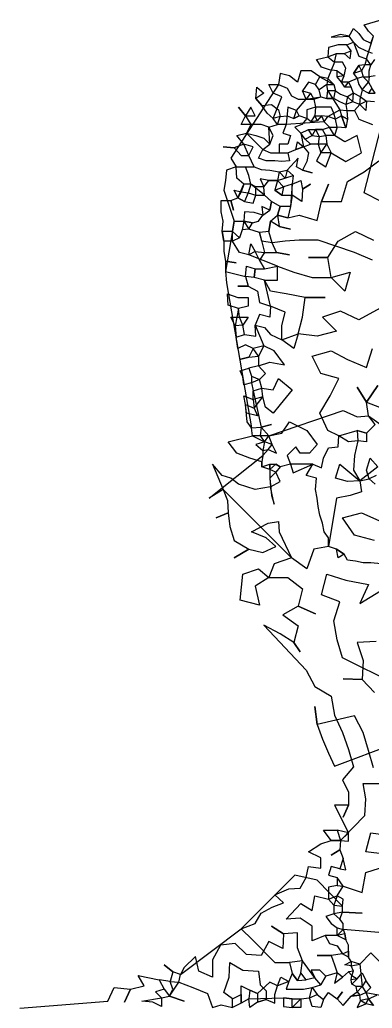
# Model space of a CAD drawing. Header units: metres. Extents: x 0 to 1205, y 0 to 1186.
# Drawn here: x 0 to 408, y 0 to 1143 of the extents above; entities that cross this region are included whole.
import ezdxf

# ---------------------------------------------------------------- set-up
doc = ezdxf.new("R2010")
doc.units = ezdxf.units.M
doc.layers.add('Draw', color=2, linetype='CONTINUOUS')
doc.layers.add('Skip', color=1, linetype='CONTINUOUS')

msp = doc.modelspace()

# ---------------------------------------------------------------- linework, layer by layer
at = {"layer": 'draw'}
for p, q in [((398, 1137), (418, 1143)), ((381, 1124), (386, 1133)), ((386, 1133), (392, 1127)), ((403, 1130), (398, 1137)), ((371, 1126), (360, 1123)), ((381, 1124), (371, 1126)), ((386, 1117), (381, 1124)), ((392, 1127), (397, 1120)), ((409, 1124), (403, 1130)), ((406, 1116), (409, 1124)), ((357, 1111), (356, 1100)), ((368, 1114), (357, 1111)), ((378, 1114), (368, 1114)), ((378, 1114), (386, 1117)), ((383, 1107), (378, 1114)), ((392, 1111), (386, 1117)), ((400, 1107), (392, 1111)), ((397, 1120), (406, 1116)), ((356, 1100), (366, 1104)), ((356, 1100), (364, 1094)), ((364, 1094), (366, 1104)), ((366, 1104), (375, 1104)), ((375, 1104), (383, 1107)), ((375, 1104), (382, 1098)), ((382, 1098), (383, 1107)), ((392, 1101), (401, 1098)), ((401, 1098), (399, 1091)), ((408, 1104), (400, 1107)), ((406, 1091), (401, 1098)), ((349, 1088), (343, 1097)), ((358, 1085), (349, 1088)), ((373, 1094), (364, 1094)), ((377, 1087), (373, 1094)), ((375, 1078), (377, 1087)), ((386, 1081), (392, 1090)), ((399, 1091), (392, 1090)), ((392, 1090), (395, 1084)), ((399, 1091), (395, 1084)), ((406, 1091), (399, 1091)), ((404, 1084), (406, 1091)), ((410, 1097), (406, 1091)), ((312, 1078), (301, 1081)), ((321, 1071), (312, 1078)), ((337, 1084), (325, 1084)), ((347, 1077), (337, 1084)), ((342, 1068), (347, 1077)), ((356, 1075), (347, 1077)), ((356, 1075), (355, 1068)), ((363, 1068), (356, 1075)), ((367, 1084), (358, 1085)), ((367, 1077), (367, 1084)), ((367, 1084), (375, 1078)), ((375, 1078), (367, 1077)), ((372, 1071), (367, 1077)), ((372, 1071), (375, 1078)), ((395, 1084), (386, 1081)), ((386, 1081), (390, 1075)), ((397, 1077), (390, 1075)), ((390, 1075), (392, 1068)), ((395, 1084), (397, 1077)), ((397, 1077), (404, 1077)), ((403, 1071), (397, 1077)), ((404, 1077), (403, 1071)), ((404, 1077), (404, 1084)), ((411, 1078), (404, 1077)), ((273, 1052), (274, 1065)), ((274, 1065), (282, 1058)), ((288, 1068), (299, 1068)), ((299, 1068), (309, 1064)), ((309, 1064), (314, 1055)), ((334, 1071), (327, 1061)), ((342, 1068), (334, 1071)), ((346, 1062), (342, 1068)), ((355, 1068), (346, 1062)), ((356, 1061), (355, 1068)), ((355, 1068), (363, 1068)), ((363, 1068), (365, 1061)), ((380, 1071), (372, 1071)), ((376, 1065), (372, 1071)), ((376, 1065), (380, 1071)), ((383, 1065), (376, 1065)), ((380, 1071), (383, 1065)), ((386, 1058), (383, 1065)), ((392, 1068), (396, 1062)), ((403, 1071), (407, 1064)), ((407, 1064), (403, 1058)), ((411, 1058), (407, 1064)), ((282, 1058), (273, 1052)), ((280, 1044), (273, 1052)), ((303, 1054), (293, 1058)), ((314, 1055), (322, 1051)), ((327, 1061), (336, 1058)), ((331, 1051), (327, 1061)), ((336, 1058), (331, 1051)), ((336, 1058), (340, 1051)), ((340, 1051), (348, 1054)), ((348, 1054), (346, 1062)), ((348, 1054), (355, 1052)), ((355, 1052), (356, 1061)), ((355, 1052), (363, 1052)), ((365, 1061), (356, 1061)), ((363, 1052), (365, 1061)), ((370, 1048), (363, 1052)), ((365, 1061), (371, 1057)), ((371, 1057), (379, 1054)), ((386, 1058), (379, 1054)), ((379, 1054), (385, 1048)), ((385, 1048), (386, 1058)), ((394, 1054), (386, 1058)), ((393, 1045), (394, 1054)), ((396, 1062), (394, 1054)), ((394, 1054), (401, 1049)), ((403, 1058), (396, 1062)), ((403, 1058), (411, 1058)), ((261, 1032), (253, 1042)), ((267, 1042), (261, 1032)), ((272, 1032), (267, 1042)), ((280, 1044), (291, 1045)), ((286, 1035), (280, 1044)), ((291, 1045), (299, 1039)), ((310, 1042), (308, 1022)), ((320, 1038), (310, 1042)), ((322, 1051), (340, 1051)), ((342, 1042), (332, 1039)), ((340, 1051), (342, 1042)), ((360, 1042), (342, 1042)), ((363, 1035), (360, 1042)), ((377, 1045), (370, 1048)), ((385, 1048), (377, 1045)), ((377, 1045), (378, 1038)), ((393, 1045), (385, 1048)), ((387, 1038), (393, 1045)), ((401, 1049), (393, 1045)), ((400, 1038), (393, 1045)), ((401, 1049), (400, 1038)), ((410, 1048), (401, 1049)), ((256, 1022), (261, 1032)), ((261, 1032), (272, 1032)), ((293, 1029), (286, 1035)), ((301, 1031), (293, 1029)), ((298, 1022), (293, 1029)), ((298, 1022), (301, 1031)), ((299, 1039), (301, 1031)), ((301, 1031), (309, 1032)), ((309, 1032), (317, 1029)), ((317, 1029), (320, 1038)), ((323, 1032), (317, 1029)), ((323, 1032), (320, 1038)), ((332, 1029), (326, 1022)), ((332, 1039), (332, 1029)), ((337, 1025), (332, 1029)), ((337, 1025), (341, 1032)), ((341, 1032), (344, 1026)), ((341, 1032), (349, 1032)), ((349, 1032), (344, 1026)), ((356, 1031), (349, 1032)), ((349, 1032), (352, 1025)), ((352, 1025), (356, 1031)), ((356, 1031), (370, 1039)), ((365, 1028), (363, 1035)), ((372, 1032), (365, 1028)), ((370, 1039), (372, 1032)), ((370, 1039), (378, 1038)), ((372, 1032), (379, 1028)), ((372, 1032), (377, 1018)), ((378, 1038), (387, 1038)), ((378, 1038), (379, 1028)), ((387, 1038), (392, 1028)), ((279, 1022), (256, 1022)), ((267, 1022), (262, 1012)), ((288, 1019), (279, 1022)), ((288, 1019), (298, 1022)), ((293, 1009), (288, 1019)), ((308, 1022), (298, 1022)), ((308, 1022), (304, 1012)), ((326, 1022), (318, 1019)), ((318, 1019), (325, 1012)), ((344, 1026), (337, 1025)), ((350, 1016), (358, 1019)), ((358, 1019), (352, 1025)), ((358, 1019), (367, 1019)), ((367, 1019), (364, 1009)), ((367, 1019), (365, 1028)), ((377, 1018), (367, 1019)), ((379, 1028), (377, 1018)), ((392, 1028), (408, 1022)), ((251, 1009), (262, 1012)), ((259, 999), (251, 1009)), ((262, 1012), (273, 1009)), ((273, 1009), (282, 1006)), ((282, 1006), (289, 999)), ((289, 999), (293, 1009)), ((304, 1012), (313, 1009)), ((313, 1009), (310, 999)), ((325, 1012), (334, 1016)), ((330, 1005), (325, 1012)), ((330, 1005), (338, 1009)), ((334, 1016), (350, 1016)), ((338, 1009), (334, 1016)), ((342, 1016), (338, 1009)), ((338, 1009), (346, 1008)), ((342, 1016), (346, 1008)), ((346, 1008), (345, 999)), ((346, 1008), (354, 1009)), ((354, 1009), (350, 1016)), ((364, 1009), (354, 1009)), ((354, 1009), (355, 999)), ((376, 1002), (364, 1009)), ((390, 1009), (376, 1002)), ((248, 995), (235, 996)), ((259, 999), (248, 995)), ((248, 995), (256, 986)), ((270, 996), (259, 999)), ((265, 986), (270, 996)), ((281, 993), (289, 999)), ((310, 999), (300, 999)), ((300, 999), (300, 989)), ((319, 993), (321, 1002)), ((328, 996), (319, 993)), ((321, 1002), (328, 996)), ((328, 996), (336, 999)), ((328, 996), (334, 989)), ((336, 999), (330, 1005)), ((355, 999), (336, 999)), ((345, 999), (348, 989)), ((355, 999), (360, 989)), ((244, 983), (250, 973)), ((256, 986), (265, 986)), ((285, 980), (276, 983)), ((281, 993), (290, 989)), ((290, 989), (310, 989)), ((310, 989), (319, 993)), ((310, 989), (312, 980)), ((320, 973), (322, 983)), ((334, 989), (332, 979)), ((348, 989), (343, 980)), ((360, 989), (348, 989)), ((360, 989), (377, 979)), ((377, 979), (395, 989)), ((250, 973), (239, 969)), ((251, 960), (250, 973)), ((250, 973), (271, 973)), ((265, 963), (261, 973)), ((271, 973), (279, 970)), ((295, 980), (285, 980)), ((303, 979), (295, 980)), ((312, 980), (303, 979)), ((327, 969), (320, 973)), ((332, 979), (327, 969)), ((343, 980), (354, 973)), ((398, 967), (415, 980)), ((267, 953), (265, 963)), ((279, 970), (289, 969)), ((289, 969), (300, 967)), ((300, 967), (298, 957)), ((298, 957), (316, 963)), ((300, 967), (309, 969)), ((307, 960), (300, 967)), ((309, 969), (307, 960)), ((309, 969), (316, 963)), ((316, 963), (315, 953)), ((327, 969), (338, 966)), ((379, 956), (398, 967)), ((238, 957), (236, 946)), ((259, 953), (251, 960)), ((259, 953), (256, 944)), ((267, 953), (259, 953)), ((267, 953), (264, 943)), ((273, 950), (267, 953)), ((273, 940), (273, 950)), ((282, 950), (273, 950)), ((288, 957), (278, 959)), ((278, 959), (282, 950)), ((282, 950), (288, 957)), ((283, 940), (282, 950)), ((298, 957), (288, 957)), ((298, 957), (295, 946)), ((295, 946), (305, 950)), ((305, 950), (298, 957)), ((305, 950), (303, 940)), ((315, 953), (305, 950)), ((315, 953), (325, 957)), ((315, 940), (315, 953)), ((325, 957), (327, 947)), ((327, 947), (336, 953)), ((349, 933), (357, 953)), ((252, 937), (248, 946)), ((248, 946), (256, 944)), ((256, 944), (252, 937)), ((256, 944), (264, 943)), ((264, 943), (260, 933)), ((264, 943), (273, 940)), ((270, 931), (273, 940)), ((273, 940), (283, 940)), ((291, 933), (283, 940)), ((303, 940), (295, 946)), ((303, 940), (315, 940)), ((315, 940), (313, 927)), ((326, 933), (315, 940)), ((327, 947), (326, 933)), ((418, 933), (398, 943)), ((233, 921), (233, 934)), ((233, 934), (244, 934)), ((244, 934), (252, 937)), ((244, 934), (247, 923)), ((252, 937), (260, 933)), ((260, 933), (270, 931)), ((289, 923), (280, 927)), ((280, 927), (281, 917)), ((291, 933), (289, 923)), ((301, 927), (291, 933)), ((298, 917), (301, 927)), ((313, 927), (301, 927)), ((313, 927), (310, 914)), ((349, 933), (372, 933)), ((235, 910), (233, 921)), ((260, 921), (259, 910)), ((271, 920), (260, 921)), ((281, 917), (271, 920)), ((276, 910), (281, 917)), ((281, 917), (289, 923)), ((290, 910), (298, 917)), ((298, 917), (310, 914)), ((298, 917), (300, 904)), ((310, 914), (323, 917)), ((323, 917), (344, 911)), ((234, 898), (235, 910)), ((246, 898), (248, 910)), ((248, 910), (259, 910)), ((259, 910), (257, 900)), ((259, 910), (265, 901)), ((259, 910), (269, 908)), ((265, 901), (269, 908)), ((269, 908), (276, 910)), ((288, 898), (290, 910)), ((300, 904), (290, 910)), ((300, 904), (313, 901)), ((236, 887), (234, 898)), ((246, 898), (234, 898)), ((254, 891), (246, 898)), ((246, 887), (246, 898)), ((257, 900), (254, 891)), ((265, 901), (257, 900)), ((277, 897), (265, 901)), ((288, 898), (277, 897)), ((280, 887), (277, 897)), ((368, 887), (388, 898)), ((246, 887), (236, 887)), ((236, 887), (236, 875)), ((254, 891), (246, 887)), ((265, 871), (267, 884)), ((267, 884), (272, 875)), ((292, 885), (280, 887)), ((307, 887), (292, 885)), ((297, 874), (292, 885)), ((323, 888), (307, 887)), ((345, 888), (323, 888)), ((356, 868), (368, 887)), ((236, 875), (238, 864)), ((265, 871), (254, 874)), ((272, 875), (265, 871)), ((277, 865), (272, 875)), ((272, 875), (283, 874)), ((283, 874), (277, 865)), ((283, 874), (297, 874)), ((297, 874), (312, 871)), ((408, 865), (387, 874)), ((238, 864), (250, 862)), ((238, 864), (238, 852)), ((261, 846), (262, 858)), ((262, 858), (272, 855)), ((283, 855), (277, 865)), ((283, 855), (298, 858)), ((298, 858), (317, 851)), ((356, 868), (334, 868)), ((238, 852), (250, 849)), ((238, 852), (239, 839)), ((250, 849), (261, 846)), ((271, 845), (261, 846)), ((261, 846), (264, 835)), ((272, 855), (271, 845)), ((272, 855), (283, 855)), ((317, 851), (338, 845)), ((360, 845), (382, 851)), ((264, 835), (252, 835)), ((264, 835), (275, 829)), ((283, 842), (271, 845)), ((290, 829), (283, 842)), ((283, 842), (298, 842)), ((338, 845), (360, 845)), ((376, 829), (360, 845)), ((241, 813), (240, 826)), ((240, 826), (252, 822)), ((275, 829), (277, 816)), ((308, 826), (290, 829)), ((330, 822), (308, 826)), ((253, 809), (241, 813)), ((252, 822), (264, 822)), ((264, 812), (253, 809)), ((264, 822), (264, 812)), ((277, 816), (290, 812)), ((290, 812), (289, 799)), ((330, 822), (353, 822)), ((254, 799), (253, 809)), ((277, 802), (272, 790)), ((289, 799), (277, 802)), ((303, 789), (307, 805)), ((371, 806), (350, 799)), ((392, 796), (371, 806)), ((249, 789), (244, 799)), ((244, 799), (264, 799)), ((258, 790), (249, 789)), ((249, 789), (250, 776)), ((258, 790), (254, 799)), ((264, 799), (258, 790)), ((260, 779), (258, 790)), ((273, 777), (272, 790)), ((272, 790), (283, 787)), ((303, 773), (303, 789)), ((322, 780), (327, 799)), ((350, 799), (366, 783)), ((250, 776), (260, 779)), ((260, 779), (273, 777)), ((283, 787), (290, 779)), ((290, 779), (303, 773)), ((322, 780), (317, 763)), ((344, 777), (322, 780)), ((252, 763), (250, 776)), ((261, 767), (252, 763)), ((270, 763), (261, 767)), ((282, 766), (270, 763)), ((282, 766), (276, 754)), ((294, 760), (282, 766)), ((317, 763), (303, 773)), ((270, 763), (265, 753)), ((276, 754), (270, 763)), ((360, 760), (379, 750)), ((401, 741), (408, 763)), ((265, 753), (254, 750)), ((265, 753), (276, 754)), ((276, 743), (265, 740)), ((276, 754), (276, 743)), ((276, 743), (289, 747)), ((284, 734), (276, 743)), ((289, 747), (306, 744)), ((348, 734), (338, 754)), ((255, 737), (265, 740)), ((258, 730), (255, 737)), ((265, 740), (268, 731)), ((277, 727), (284, 734)), ((369, 728), (348, 734)), ((259, 721), (258, 730)), ((268, 723), (259, 721)), ((268, 731), (268, 723)), ((268, 731), (277, 727)), ((277, 727), (268, 723)), ((268, 723), (270, 714)), ((293, 715), (299, 728)), ((299, 728), (315, 715)), ((359, 708), (369, 728)), ((270, 714), (280, 717)), ((270, 704), (270, 714)), ((280, 717), (293, 715)), ((281, 707), (280, 717)), ((401, 701), (390, 718)), ((401, 701), (414, 720)), ((261, 698), (259, 708)), ((259, 708), (270, 704)), ((263, 678), (261, 698)), ((261, 698), (271, 694)), ((281, 707), (270, 704)), ((270, 704), (271, 694)), ((284, 695), (281, 707)), ((301, 698), (293, 688)), ((403, 685), (401, 701)), ((401, 701), (416, 695)), ((275, 685), (262, 688)), ((271, 694), (275, 685)), ((293, 688), (284, 695)), ((356, 668), (347, 688)), ((374, 691), (390, 684)), ((268, 671), (263, 678)), ((279, 672), (291, 675)), ((303, 665), (312, 678)), ((390, 684), (403, 685)), ((411, 675), (401, 665)), ((411, 675), (403, 685)), ((268, 671), (279, 672)), ((269, 662), (268, 671)), ((279, 672), (278, 662)), ((288, 662), (303, 665)), ((332, 668), (344, 652)), ((369, 662), (356, 668)), ((390, 668), (401, 665)), ((390, 668), (391, 656)), ((401, 665), (401, 655)), ((251, 642), (241, 655)), ((288, 662), (269, 662)), ((283, 655), (273, 652)), ((273, 652), (281, 645)), ((278, 662), (283, 655)), ((283, 655), (281, 645)), ((283, 655), (288, 662)), ((292, 652), (283, 655)), ((287, 646), (292, 652)), ((292, 652), (288, 662)), ((297, 642), (292, 652)), ((344, 652), (335, 642)), ((368, 649), (369, 662)), ((380, 655), (369, 662)), ((391, 656), (380, 655)), ((401, 655), (391, 656)), ((266, 636), (251, 642)), ((281, 639), (287, 646)), ((281, 645), (287, 646)), ((281, 645), (281, 639)), ((287, 646), (297, 642)), ((319, 649), (309, 639)), ((324, 642), (319, 649)), ((335, 642), (324, 642)), ((351, 636), (357, 648)), ((357, 648), (368, 649)), ((234, 616), (223, 629)), ((280, 632), (266, 636)), ((281, 639), (280, 632)), ((280, 626), (280, 632)), ((280, 626), (289, 629)), ((289, 629), (296, 629)), ((296, 629), (289, 623)), ((289, 629), (289, 613)), ((296, 629), (301, 626)), ((313, 629), (301, 626)), ((309, 639), (313, 629)), ((339, 629), (313, 629)), ((313, 629), (316, 619)), ((339, 629), (349, 625)), ((349, 625), (351, 636)), ((365, 613), (370, 629)), ((387, 639), (386, 622)), ((401, 622), (405, 636)), ((405, 636), (414, 626)), ((289, 623), (280, 626)), ((296, 620), (289, 623)), ((296, 620), (289, 613)), ((301, 626), (296, 620)), ((386, 622), (393, 610)), ((404, 612), (401, 622)), ((244, 613), (234, 616)), ((253, 606), (244, 613)), ((289, 613), (291, 593)), ((290, 603), (301, 609)), ((343, 613), (331, 616)), ((342, 600), (343, 613)), ((379, 609), (365, 613)), ((393, 610), (379, 609)), ((393, 610), (404, 612)), ((393, 610), (395, 597)), ((412, 616), (404, 612)), ((404, 612), (411, 606)), ((235, 600), (219, 590)), ((235, 600), (240, 587)), ((290, 603), (272, 600)), ((344, 590), (342, 600)), ((395, 597), (382, 593)), ((240, 587), (241, 573)), ((291, 593), (294, 583)), ((345, 580), (344, 590)), ((382, 593), (366, 590)), ((241, 573), (227, 567)), ((241, 573), (243, 557)), ((347, 570), (345, 580)), ((373, 567), (395, 573)), ((395, 573), (415, 564)), ((287, 561), (299, 563)), ((299, 563), (300, 551)), ((350, 561), (347, 570)), ((352, 551), (350, 561)), ((243, 557), (248, 541)), ((285, 544), (268, 551)), ((357, 544), (352, 551)), ((296, 534), (285, 544)), ((357, 534), (357, 544)), ((410, 541), (387, 547)), ((265, 531), (248, 521)), ((265, 531), (281, 527)), ((357, 534), (340, 531)), ((366, 531), (357, 534)), ((368, 521), (366, 531)), ((366, 531), (375, 525)), ((314, 521), (294, 514)), ((332, 508), (314, 521)), ((375, 525), (368, 521)), ((379, 518), (375, 525)), ((388, 517), (379, 518)), ((397, 515), (388, 517)), ((406, 515), (397, 515)), ((446, 511), (406, 515)), ((258, 502), (276, 508)), ((276, 508), (288, 498)), ((294, 514), (288, 498)), ((288, 498), (272, 488)), ((310, 498), (327, 485)), ((355, 502), (377, 495)), ((272, 488), (277, 466)), ((327, 485), (322, 465)), ((403, 490), (393, 468)), ((277, 466), (255, 472)), ((370, 470), (349, 478)), ((322, 465), (304, 455)), ((322, 465), (342, 456)), ((367, 426), (363, 448)), ((301, 433), (282, 443)), ((322, 442), (317, 423)), ((317, 423), (301, 433)), ((317, 423), (324, 412)), ((373, 405), (367, 426)), ((412, 424), (390, 423)), ((397, 402), (396, 380)), ((331, 391), (341, 372)), ((396, 380), (374, 381)), ((396, 380), (410, 365)), ((341, 372), (360, 361)), ((344, 328), (341, 349)), ((364, 339), (373, 319)), ((397, 319), (387, 338)), ((344, 328), (350, 311)), ((350, 311), (357, 295)), ((373, 319), (380, 299)), ((380, 299), (386, 279)), ((409, 278), (403, 298)), ((357, 295), (364, 280)), ((386, 279), (373, 264)), ((373, 264), (380, 250)), ((400, 242), (397, 260)), ((397, 260), (416, 260)), ((380, 250), (380, 235)), ((399, 223), (400, 242)), ((380, 235), (364, 235)), ((380, 235), (374, 221)), ((360, 194), (351, 206)), ((351, 206), (367, 206)), ((367, 206), (371, 194)), ((380, 203), (367, 206)), ((380, 203), (371, 194)), ((380, 193), (380, 203)), ((406, 203), (426, 200)), ((348, 190), (360, 194)), ((371, 194), (360, 194)), ((370, 183), (360, 177)), ((371, 194), (370, 183)), ((370, 183), (374, 173)), ((371, 194), (380, 193)), ((348, 174), (334, 181)), ((348, 162), (348, 174)), ((374, 173), (370, 161)), ((377, 160), (374, 173)), ((422, 178), (400, 181)), ((331, 151), (334, 164)), ((360, 164), (357, 154)), ((370, 161), (360, 164)), ((370, 161), (377, 160)), ((400, 157), (416, 162)), ((344, 148), (318, 154)), ((357, 154), (367, 151)), ((367, 151), (367, 142)), ((374, 141), (367, 151)), ((311, 138), (324, 139)), ((367, 142), (357, 140)), ((367, 142), (374, 141)), ((367, 130), (374, 141)), ((374, 141), (396, 134)), ((305, 122), (295, 131)), ((341, 130), (357, 126)), ((357, 126), (367, 130)), ((357, 126), (363, 119)), ((374, 126), (367, 130)), ((373, 118), (374, 126)), ((292, 117), (305, 122)), ((325, 121), (338, 113)), ((363, 119), (363, 109)), ((363, 119), (373, 118)), ((373, 111), (373, 118)), ((272, 98), (279, 110)), ((324, 104), (308, 103)), ((338, 95), (324, 104)), ((363, 109), (354, 106)), ((354, 106), (360, 98)), ((373, 111), (363, 109)), ((363, 109), (370, 103)), ((370, 103), (373, 111)), ((374, 98), (370, 103)), ((373, 111), (396, 110)), ((256, 92), (272, 98)), ((256, 92), (269, 79)), ((305, 86), (291, 95)), ((360, 98), (367, 93)), ((367, 93), (374, 91)), ((367, 84), (367, 93)), ((374, 91), (374, 98)), ((305, 86), (304, 69)), ((321, 87), (305, 86)), ((353, 84), (338, 78)), ((367, 84), (353, 84)), ((353, 84), (358, 75)), ((374, 91), (367, 84)), ((376, 86), (367, 84)), ((377, 79), (367, 84)), ((374, 91), (376, 86)), ((376, 86), (377, 79)), ((232, 73), (223, 56)), ((249, 75), (232, 73)), ((304, 69), (288, 77)), ((327, 55), (321, 70)), ((358, 75), (367, 72)), ((367, 72), (373, 63)), ((380, 73), (377, 79)), ((380, 59), (380, 73)), ((207, 43), (203, 60)), ((279, 61), (262, 62)), ((360, 61), (344, 61)), ((360, 61), (364, 50)), ((373, 63), (380, 66)), ((380, 59), (373, 63)), ((383, 54), (380, 59)), ((406, 64), (393, 51)), ((177, 42), (167, 50)), ((190, 47), (186, 39)), ((242, 36), (243, 53)), ((243, 53), (258, 44)), ((295, 53), (312, 53)), ((327, 55), (312, 53)), ((312, 53), (315, 40)), ((325, 41), (327, 55)), ((364, 50), (367, 41)), ((376, 50), (383, 54)), ((383, 49), (376, 50)), ((393, 51), (383, 54)), ((383, 54), (383, 49)), ((383, 49), (393, 51)), ((386, 43), (383, 49)), ((144, 26), (137, 38)), ((177, 42), (174, 31)), ((186, 39), (177, 42)), ((184, 30), (186, 39)), ((223, 36), (207, 43)), ((276, 43), (278, 27)), ((298, 26), (302, 36)), ((302, 36), (311, 31)), ((315, 40), (311, 31)), ((315, 40), (321, 32)), ((325, 41), (321, 32)), ((331, 33), (325, 41)), ((341, 35), (331, 33)), ((347, 44), (337, 44)), ((337, 44), (341, 35)), ((348, 27), (341, 35)), ((354, 37), (347, 44)), ((348, 27), (354, 37)), ((367, 41), (364, 29)), ((364, 29), (373, 36)), ((373, 36), (367, 41)), ((373, 36), (380, 42)), ((386, 43), (380, 42)), ((380, 42), (384, 38)), ((383, 33), (384, 38)), ((384, 38), (386, 43)), ((384, 38), (390, 34)), ((390, 34), (396, 41)), ((396, 41), (400, 32)), ((102, 8), (109, 24)), ((128, 22), (144, 26)), ((161, 33), (167, 22)), ((174, 31), (161, 33)), ((177, 22), (174, 31)), ((174, 31), (184, 30)), ((184, 30), (200, 24)), ((256, 6), (256, 26)), ((256, 26), (266, 21)), ((278, 27), (285, 20)), ((298, 26), (289, 30)), ((295, 16), (298, 26)), ((311, 31), (308, 22)), ((321, 32), (331, 33)), ((328, 22), (338, 24)), ((338, 24), (348, 27)), ((338, 24), (344, 16)), ((390, 34), (383, 33)), ((384, 28), (383, 33)), ((384, 28), (390, 34)), ((389, 25), (384, 28)), ((390, 19), (389, 25)), ((396, 25), (389, 25)), ((396, 25), (390, 19)), ((400, 32), (396, 25)), ((396, 25), (400, 18)), ((406, 24), (400, 32)), ((400, 18), (406, 24)), ((128, 22), (121, 7)), ((167, 22), (157, 19)), ((157, 19), (164, 12)), ((164, 12), (173, 14)), ((164, 12), (164, 2)), ((167, 22), (173, 14)), ((173, 14), (177, 22)), ((173, 14), (190, 8)), ((217, 17), (223, 1)), ((246, 11), (236, 18)), ((246, 11), (256, 16)), ((266, 21), (265, 11)), ((275, 17), (266, 21)), ((275, 17), (275, 7)), ((285, 20), (285, 10)), ((295, 6), (295, 16)), ((305, 12), (305, 2)), ((315, 11), (305, 12)), ((308, 22), (328, 22)), ((325, 11), (335, 12)), ((335, 12), (344, 16)), ((338, 2), (335, 12)), ((344, 16), (351, 10)), ((351, 10), (357, 18)), ((357, 18), (367, 11)), ((367, 11), (373, 19)), ((374, 3), (383, 14)), ((383, 14), (390, 19)), ((393, 15), (383, 14)), ((390, 19), (393, 15)), ((393, 15), (400, 18)), ((394, 9), (393, 15)), ((400, 18), (403, 11)), ((403, 11), (413, 15)), ((154, 7), (141, 8)), ((164, 2), (154, 7)), ((223, 1), (233, 4)), ((233, 4), (246, 1)), ((246, 1), (246, 11)), ((256, 6), (246, 1)), ((265, 11), (256, 6)), ((266, 1), (265, 11)), ((275, 7), (266, 1)), ((275, 7), (285, 10)), ((285, 10), (295, 6)), ((305, 2), (315, 1)), ((315, 1), (315, 11)), ((315, 11), (325, 11)), ((325, 1), (315, 1)), ((325, 11), (325, 1)), ((348, 1), (338, 2)), ((351, 10), (348, 1)), ((367, 11), (374, 3)), ((394, 9), (390, 1)), ((390, 1), (400, 5)), ((403, 11), (394, 9)), ((400, 5), (394, 9)), ((400, 5), (403, 11)), ((409, 3), (400, 5)), ((403, 11), (409, 3))]:
    msp.add_line(p, q, dxfattribs=at)
at = {"layer": 'skip'}
for p, q in [((360, 1123), (381, 1124)), ((401, 1098), (409, 1124)), ((383, 1107), (378, 1114)), ((386, 1117), (392, 1101)), ((343, 1097), (356, 1100)), ((366, 1104), (375, 1104)), ((364, 1094), (356, 1075)), ((392, 1090), (386, 1081)), ((301, 1081), (299, 1068)), ((325, 1084), (321, 1071)), ((347, 1077), (363, 1068)), ((367, 1077), (367, 1084)), ((390, 1075), (380, 1071)), ((299, 1068), (244, 983)), ((293, 1058), (288, 1068)), ((346, 1062), (342, 1068)), ((383, 1065), (376, 1065)), ((396, 1062), (403, 1071)), ((407, 1064), (403, 1058)), ((273, 1052), (280, 1044)), ((293, 1029), (303, 1054)), ((327, 1061), (336, 1058)), ((331, 1051), (348, 1054)), ((363, 1052), (355, 1052)), ((356, 1061), (370, 1039)), ((379, 1054), (377, 1045)), ((398, 943), (427, 1055)), ((253, 1042), (261, 1032)), ((320, 1038), (331, 1051)), ((342, 1042), (341, 1032)), ((393, 1045), (387, 1038)), ((261, 1032), (267, 1022)), ((317, 1029), (323, 1032)), ((332, 1029), (323, 1032)), ((365, 1028), (356, 1031)), ((379, 1028), (372, 1032)), ((377, 1018), (372, 1032)), ((289, 999), (288, 1019)), ((352, 1025), (308, 1022)), ((344, 1026), (337, 1025)), ((364, 1009), (358, 1019)), ((262, 1012), (281, 993)), ((325, 1012), (328, 996)), ((334, 1016), (342, 1016)), ((350, 1016), (342, 1016)), ((395, 989), (390, 1009)), ((235, 996), (248, 995)), ((265, 986), (259, 999)), ((319, 993), (328, 996)), ((336, 999), (330, 1005)), ((348, 989), (355, 999)), ((271, 973), (265, 986)), ((276, 983), (281, 993)), ((300, 989), (310, 989)), ((322, 983), (309, 969)), ((354, 973), (360, 989)), ((261, 973), (271, 973)), ((239, 969), (238, 957)), ((316, 963), (315, 953)), ((338, 966), (327, 969)), ((252, 937), (259, 953)), ((273, 950), (267, 953)), ((283, 940), (267, 953)), ((288, 957), (298, 957)), ((315, 953), (313, 927)), ((336, 953), (327, 947)), ((357, 953), (349, 933)), ((372, 933), (379, 956)), ((236, 946), (248, 910)), ((295, 946), (303, 940)), ((247, 923), (244, 934)), ((260, 933), (252, 937)), ((289, 923), (291, 933)), ((301, 927), (298, 917)), ((344, 911), (349, 933)), ((310, 914), (298, 917)), ((248, 910), (238, 852)), ((269, 908), (259, 910)), ((290, 910), (288, 898)), ((313, 901), (300, 904)), ((234, 898), (236, 887)), ((257, 900), (254, 891)), ((277, 897), (283, 874)), ((292, 885), (288, 898)), ((388, 898), (409, 888)), ((254, 874), (246, 887)), ((387, 874), (345, 888)), ((298, 858), (265, 871)), ((312, 871), (297, 874)), ((250, 862), (238, 864)), ((277, 865), (283, 855)), ((298, 842), (298, 858)), ((334, 868), (356, 868)), ((360, 845), (356, 868)), ((271, 845), (272, 855)), ((382, 851), (376, 829)), ((239, 839), (268, 671)), ((252, 835), (264, 835)), ((290, 812), (283, 842)), ((307, 805), (290, 812)), ((327, 799), (330, 822)), ((353, 822), (330, 822)), ((421, 812), (392, 796)), ((253, 809), (249, 789)), ((272, 790), (282, 766)), ((250, 776), (260, 779)), ((303, 773), (322, 780)), ((366, 783), (344, 777)), ((306, 744), (294, 760)), ((338, 754), (360, 760)), ((254, 750), (265, 753)), ((379, 750), (401, 741)), ((265, 740), (268, 731)), ((280, 717), (277, 727)), ((270, 714), (279, 672)), ((315, 715), (301, 698)), ((390, 718), (401, 701)), ((414, 720), (401, 701)), ((262, 688), (261, 698)), ((271, 694), (281, 707)), ((347, 688), (359, 708)), ((288, 662), (374, 691)), ((291, 675), (279, 672)), ((312, 678), (332, 668)), ((403, 685), (440, 659)), ((279, 672), (288, 662)), ((369, 662), (390, 668)), ((401, 665), (390, 668)), ((241, 655), (269, 662)), ((269, 662), (283, 655)), ((391, 656), (387, 639)), ((219, 590), (281, 639)), ((223, 629), (235, 600)), ((280, 632), (280, 626)), ((289, 623), (289, 629)), ((301, 626), (296, 629)), ((316, 619), (339, 629)), ((331, 616), (339, 629)), ((370, 629), (393, 610)), ((301, 609), (296, 620)), ((414, 626), (393, 610)), ((272, 600), (253, 606)), ((289, 613), (290, 603)), ((314, 521), (235, 600)), ((294, 583), (290, 603)), ((366, 590), (357, 534)), ((227, 567), (241, 573)), ((268, 551), (287, 561)), ((387, 547), (373, 567)), ((300, 551), (314, 521)), ((248, 541), (265, 531)), ((248, 521), (265, 531)), ((281, 527), (296, 534)), ((340, 531), (332, 508)), ((375, 525), (366, 531)), ((255, 472), (258, 502)), ((288, 498), (310, 498)), ((349, 478), (355, 502)), ((377, 495), (403, 490)), ((393, 468), (429, 490)), ((363, 448), (370, 470)), ((342, 456), (322, 465)), ((304, 455), (322, 442)), ((282, 443), (331, 391)), ((324, 412), (317, 423)), ((390, 423), (397, 402)), ((452, 366), (373, 405)), ((374, 381), (396, 380)), ((360, 361), (364, 339)), ((341, 349), (344, 328)), ((387, 338), (344, 328)), ((364, 280), (478, 323)), ((403, 298), (397, 319)), ((364, 235), (380, 203)), ((374, 221), (380, 235)), ((371, 194), (399, 223)), ((367, 206), (371, 194)), ((400, 181), (406, 203)), ((334, 181), (348, 190)), ((360, 194), (371, 194)), ((360, 177), (370, 183)), ((374, 173), (370, 161)), ((334, 164), (348, 162)), ((318, 154), (256, 92)), ((324, 139), (331, 151)), ((367, 151), (367, 142)), ((396, 134), (400, 157)), ((295, 131), (311, 138)), ((373, 118), (344, 148)), ((357, 140), (357, 126)), ((338, 113), (341, 130)), ((367, 130), (363, 119)), ((279, 110), (292, 117)), ((308, 103), (325, 121)), ((370, 103), (373, 111)), ((396, 110), (373, 111)), ((186, 39), (256, 92)), ((291, 95), (305, 86)), ((338, 78), (338, 95)), ((367, 93), (374, 91)), ((321, 70), (321, 87)), ((367, 84), (353, 84)), ((1176, 22), (374, 91)), ((377, 79), (376, 86)), ((262, 62), (249, 75)), ((269, 79), (295, 53)), ((288, 77), (279, 61)), ((203, 60), (190, 47)), ((344, 61), (360, 61)), ((373, 63), (360, 61)), ((380, 66), (380, 59)), ((422, 48), (406, 64)), ((167, 50), (177, 42)), ((223, 56), (223, 36)), ((341, 35), (327, 55)), ((393, 51), (396, 25)), ((137, 38), (161, 33)), ((236, 18), (242, 36)), ((258, 44), (276, 43)), ((321, 32), (315, 40)), ((331, 33), (325, 41)), ((354, 37), (348, 27)), ((367, 41), (354, 37)), ((380, 42), (373, 36)), ((383, 33), (384, 38)), ((384, 38), (386, 43)), ((109, 24), (128, 22)), ((161, 33), (167, 22)), ((173, 14), (184, 30)), ((200, 24), (217, 17)), ((289, 30), (275, 17)), ((311, 31), (298, 26)), ((335, 12), (338, 24)), ((389, 25), (384, 28)), ((400, 32), (396, 25)), ((121, 7), (128, 22)), ((141, 8), (164, 12)), ((190, 8), (173, 14)), ((256, 16), (256, 6)), ((265, 11), (305, 12)), ((266, 21), (275, 17)), ((305, 12), (315, 11)), ((344, 16), (351, 10)), ((373, 19), (367, 11)), ((383, 14), (393, 15)), ((393, 15), (400, 18)), ((400, 18), (468, 6)), ((0, 0), (102, 8)), ((246, 1), (246, 11)), ((285, 10), (275, 7)), ((315, 1), (325, 11)), ((409, 3), (403, 11))]:
    msp.add_line(p, q, dxfattribs=at)

doc.saveas('drawing.dxf')
